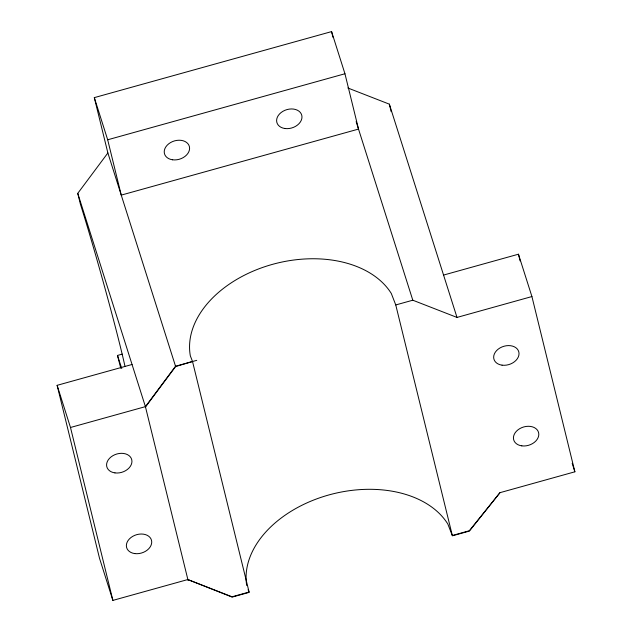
<?xml version="1.0" encoding="UTF-8"?>
<svg xmlns="http://www.w3.org/2000/svg" width="632" height="632" viewBox="0 0 632 632"><rect width="100%" height="100%" fill="white"/><g stroke="black" fill="none" stroke-linecap="round" stroke-linejoin="round"><path stroke-width="0.95" d="M124.939 366.165A106.35 3.539 74.4 0 0 80.414 204.191L77.76 193.36L107.875 152.96L94.31 97.628L331.579 31.6L344.954 73.754L358.518 129.086L121.249 195.114L107.685 139.783L94.31 97.628M132.049 364.482L57.117 385.33L70.492 427.485L145.415 406.637L175.53 366.236L196.734 360.343M57.117 385.33L99.508 558.246L112.883 600.4L187.807 579.552L232.149 597.106L249.166 592.366L192.523 361.504L175.633 366.552L145.518 406.953L77.76 193.36M246.701 585.485A106.35 72.443 -13.8 0 1 325.125 496.041A106.35 72.443 -13.8 0 1 447.843 524.054L452.283 535.502L469.307 530.754L499.959 492.676L574.883 471.804L531.923 296.55L518.453 254.206L443.538 275.078M192.523 361.504L190.335 355.856A106.35 72.443 -13.8 0 1 267.944 265.693A106.35 72.443 -13.8 0 1 391.319 293.501L395.758 304.948L452.401 535.81L469.41 531.077L499.959 492.676M107.685 139.783L344.954 73.754M120.744 368.148L117.497 355.437L122.237 354.118M395.758 304.948L412.799 300.208L456.999 317.43L531.923 296.55M187.807 579.552L232.047 596.79L249.048 592.058L248.107 589.64M347.845 87.982L389.344 104.154L456.999 317.43M572.189 463.335L574.883 471.804M356.14 121.597L412.799 300.208M107.875 152.96L175.633 366.552M188.107 580.492L145.415 406.637M518.453 254.206L520.096 260.913M331.579 31.6L332.985 37.328M70.492 427.485L112.883 600.4M389.344 104.154L391.176 111.682M121.763 368.488A106.35 3.539 74.4 0 1 117.497 355.437M172.623 159.801A12.972 9.488 -17.6 0 0 189.395 146.6A12.972 9.488 -17.6 0 0 168.705 143.827A12.972 9.488 -17.6 0 0 172.623 159.801M285.008 128.525A12.972 9.488 -17.6 0 0 301.78 115.324A12.972 9.488 -17.6 0 0 281.09 112.551A12.972 9.488 -17.6 0 0 285.008 128.525M502.053 365.162A12.972 9.488 -17.6 0 0 518.825 351.961A12.972 9.488 -17.6 0 0 498.135 349.196A12.972 9.488 -17.6 0 0 502.053 365.162M521.834 445.86A12.972 9.488 -17.6 0 0 538.606 432.651A12.972 9.488 -17.6 0 0 517.916 429.886A12.972 9.488 -17.6 0 0 521.834 445.86M114.969 472.894A12.972 9.488 -17.6 0 0 131.748 459.701A12.972 9.488 -17.6 0 0 111.058 456.92A12.972 9.488 -17.6 0 0 114.969 472.894M134.75 553.585A12.972 9.488 -17.6 0 0 151.53 540.392A12.972 9.488 -17.6 0 0 130.84 537.619A12.972 9.488 -17.6 0 0 134.75 553.585"/></g></svg>
